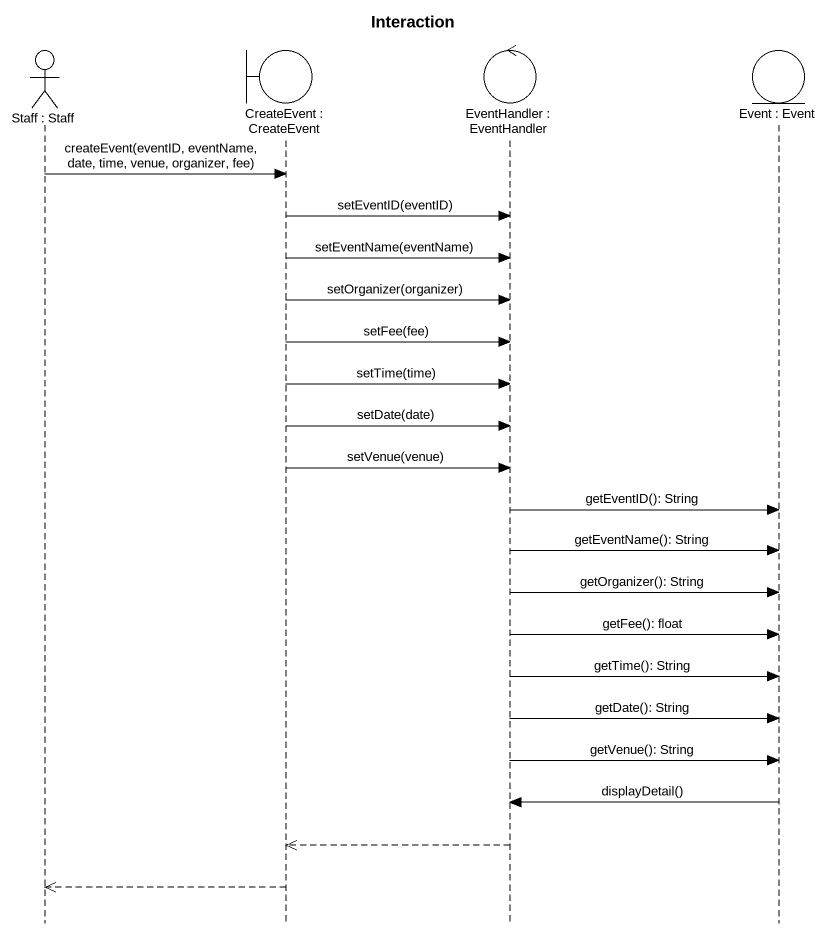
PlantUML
@startuml
title Interaction
hide footbox
actor "Staff : Staff" as Staff
boundary "CreateEvent : CreateEvent" as CreateEvent
control "EventHandler : EventHandler" as EventHandler
entity "Event : Event" as Event

Staff -> CreateEvent : createEvent(eventID, eventName, date, time, venue, organizer, fee)
CreateEvent -> EventHandler : setEventID(eventID)
CreateEvent -> EventHandler : setEventName(eventName)
CreateEvent -> EventHandler : setOrganizer(organizer)
CreateEvent -> EventHandler : setFee(fee)
CreateEvent -> EventHandler : setTime(time)
CreateEvent -> EventHandler : setDate(date)
CreateEvent -> EventHandler : setVenue(venue)
EventHandler -> Event : getEventID(): String
EventHandler -> Event : getEventName(): String
EventHandler -> Event : getOrganizer(): String
EventHandler -> Event : getFee(): float
EventHandler -> Event : getTime(): String
EventHandler -> Event : getDate(): String
EventHandler -> Event : getVenue(): String
Event -> EventHandler : displayDetail()
EventHandler -->> CreateEvent
CreateEvent -->> Staff
@enduml
